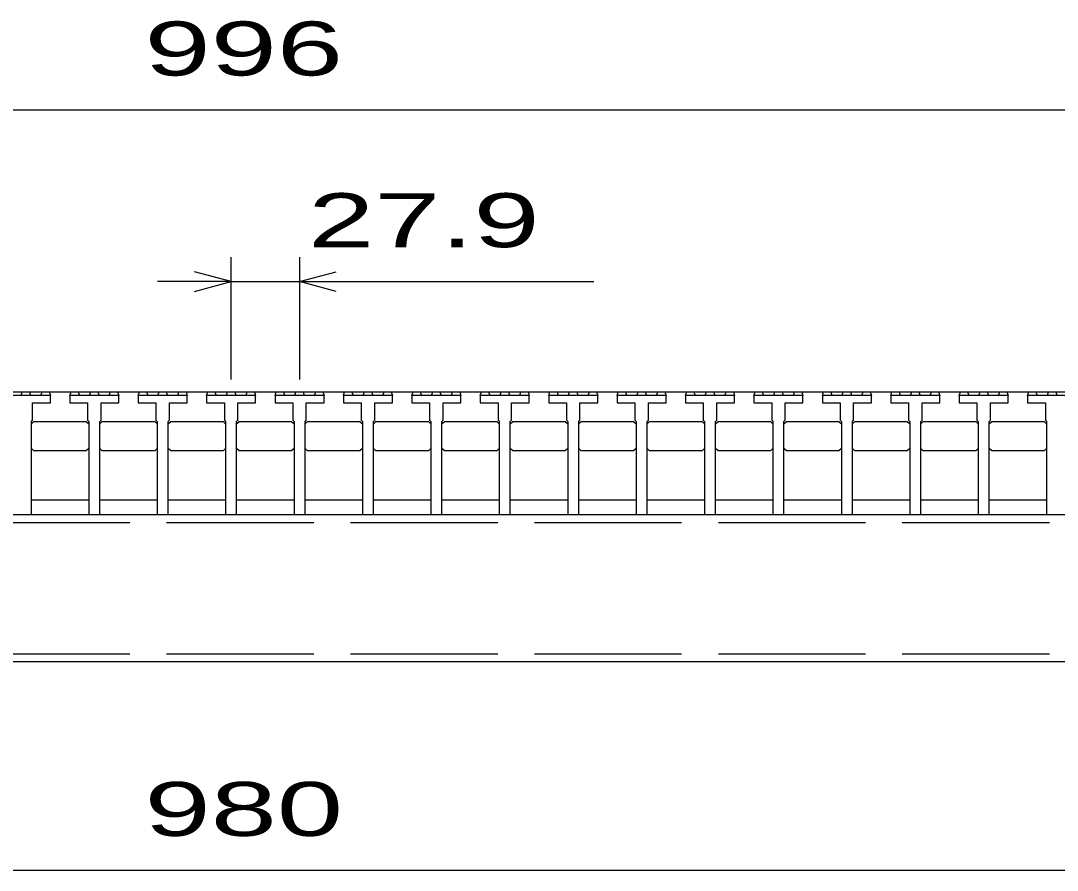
# Model space of a CAD drawing. Units: millimetres, scale not verified. Extents: x -1820 to 1736, y -1282 to 1048.
# Drawn here: x -949.5 to -526.8, y -742 to -395.7 of the extents above; entities that cross this region are included whole.
import ezdxf
from ezdxf.enums import TextEntityAlignment as Align

# ---------------------------------------------------------------- set-up
doc = ezdxf.new("R2010")
doc.units = ezdxf.units.MM
doc.header["$LTSCALE"] = 10
doc.linetypes.add('DASHED', pattern=[7.5, 6, -1.5])
doc.layers.add('16', color=3, linetype='Continuous', lineweight=25)
doc.layers.add('22', color=2, linetype='Continuous', lineweight=25)
doc.styles.add('ベクトル', font='')
doc.styles.get('ベクトル').set_extended_font_data('ベクトル')

msp = doc.modelspace()

# ---------------------------------------------------------------- linework, layer by layer
at = {"layer": '16'}
for p, q in [((-1348, -547), (-352, -547)), ((-937.4, -548.5), (-957.4, -548.5)), ((-949.35, -548.5), (-948.85, -547)), ((-948.85, -547), (-945.95, -547)), ((-945.95, -547), (-945.45, -548.5)), ((-941.3, -548.5), (-940.8, -547)), ((-940.8, -547), (-937.9, -547)), ((-937.9, -547), (-937.4, -548.5)), ((-937.4, -551.5), (-937.4, -548.5)), ((-929.5, -548.5), (-929, -547)), ((-929.5, -548.5), (-929.5, -551.5)), ((-909.5, -548.5), (-929.5, -548.5)), ((-929, -547), (-926.1, -547)), ((-926.1, -547), (-925.6, -548.5)), ((-921.45, -548.5), (-920.95, -547)), ((-920.95, -547), (-918.05, -547)), ((-918.05, -547), (-917.55, -548.5)), ((-913.4, -548.5), (-912.9, -547)), ((-912.9, -547), (-910, -547)), ((-910, -547), (-909.5, -548.5)), ((-909.5, -551.5), (-909.5, -548.5)), ((-901.6, -548.5), (-901.1, -547)), ((-901.6, -548.5), (-901.6, -551.5)), ((-881.6, -548.5), (-901.6, -548.5)), ((-901.1, -547), (-898.2, -547)), ((-898.2, -547), (-897.7, -548.5)), ((-893.55, -548.5), (-893.05, -547)), ((-893.05, -547), (-890.15, -547)), ((-890.15, -547), (-889.65, -548.5)), ((-885.5, -548.5), (-885, -547)), ((-885, -547), (-882.1, -547)), ((-882.1, -547), (-881.6, -548.5)), ((-881.6, -551.5), (-881.6, -548.5)), ((-873.7, -548.5), (-873.2, -547)), ((-873.7, -548.5), (-873.7, -551.5)), ((-853.7, -548.5), (-873.7, -548.5)), ((-873.2, -547), (-870.3, -547)), ((-870.3, -547), (-869.8, -548.5)), ((-865.65, -548.5), (-865.15, -547)), ((-865.15, -547), (-862.25, -547)), ((-862.25, -547), (-861.75, -548.5)), ((-857.6, -548.5), (-857.1, -547)), ((-857.1, -547), (-854.2, -547)), ((-854.2, -547), (-853.7, -548.5)), ((-853.7, -551.5), (-853.7, -548.5)), ((-845.8, -548.5), (-845.3, -547)), ((-845.8, -548.5), (-845.8, -551.5)), ((-825.8, -548.5), (-845.8, -548.5)), ((-845.3, -547), (-842.4, -547)), ((-842.4, -547), (-841.9, -548.5)), ((-837.75, -548.5), (-837.25, -547)), ((-837.25, -547), (-834.35, -547)), ((-834.35, -547), (-833.85, -548.5)), ((-829.7, -548.5), (-829.2, -547)), ((-829.2, -547), (-826.3, -547)), ((-826.3, -547), (-825.8, -548.5)), ((-825.8, -551.5), (-825.8, -548.5)), ((-817.9, -548.5), (-817.4, -547)), ((-817.9, -548.5), (-817.9, -551.5)), ((-797.9, -548.5), (-817.9, -548.5)), ((-817.4, -547), (-814.5, -547)), ((-814.5, -547), (-814, -548.5)), ((-809.85, -548.5), (-809.35, -547)), ((-809.35, -547), (-806.45, -547)), ((-806.45, -547), (-805.95, -548.5)), ((-801.8, -548.5), (-801.3, -547)), ((-801.3, -547), (-798.4, -547)), ((-798.4, -547), (-797.9, -548.5)), ((-797.9, -551.5), (-797.9, -548.5)), ((-790, -548.5), (-789.5, -547)), ((-790, -548.5), (-790, -551.5)), ((-770, -548.5), (-790, -548.5)), ((-789.5, -547), (-786.6, -547)), ((-786.6, -547), (-786.1, -548.5)), ((-781.95, -548.5), (-781.45, -547)), ((-781.45, -547), (-778.55, -547)), ((-778.55, -547), (-778.05, -548.5)), ((-773.9, -548.5), (-773.4, -547)), ((-773.4, -547), (-770.5, -547)), ((-770.5, -547), (-770, -548.5)), ((-770, -551.5), (-770, -548.5)), ((-762.1, -548.5), (-761.6, -547)), ((-762.1, -548.5), (-762.1, -551.5)), ((-742.1, -548.5), (-762.1, -548.5)), ((-761.6, -547), (-758.7, -547)), ((-758.7, -547), (-758.2, -548.5)), ((-754.05, -548.5), (-753.55, -547)), ((-753.55, -547), (-750.65, -547)), ((-750.65, -547), (-750.15, -548.5)), ((-746, -548.5), (-745.5, -547)), ((-745.5, -547), (-742.6, -547)), ((-742.6, -547), (-742.1, -548.5)), ((-742.1, -551.5), (-742.1, -548.5)), ((-734.2, -548.5), (-733.7, -547)), ((-734.2, -548.5), (-734.2, -551.5)), ((-714.2, -548.5), (-734.2, -548.5)), ((-733.7, -547), (-730.8, -547)), ((-730.8, -547), (-730.3, -548.5)), ((-726.15, -548.5), (-725.65, -547)), ((-725.65, -547), (-722.75, -547)), ((-722.75, -547), (-722.25, -548.5)), ((-718.1, -548.5), (-717.6, -547)), ((-717.6, -547), (-714.7, -547)), ((-714.7, -547), (-714.2, -548.5)), ((-714.2, -551.5), (-714.2, -548.5)), ((-706.3, -548.5), (-705.8, -547)), ((-706.3, -548.5), (-706.3, -551.5)), ((-686.3, -548.5), (-706.3, -548.5)), ((-705.8, -547), (-702.9, -547)), ((-702.9, -547), (-702.4, -548.5)), ((-698.25, -548.5), (-697.75, -547)), ((-697.75, -547), (-694.85, -547)), ((-694.85, -547), (-694.35, -548.5)), ((-690.2, -548.5), (-689.7, -547)), ((-689.7, -547), (-686.8, -547)), ((-686.8, -547), (-686.3, -548.5)), ((-686.3, -551.5), (-686.3, -548.5)), ((-678.4, -548.5), (-677.9, -547)), ((-678.4, -548.5), (-678.4, -551.5)), ((-658.4, -548.5), (-678.4, -548.5)), ((-677.9, -547), (-675, -547)), ((-675, -547), (-674.5, -548.5)), ((-670.35, -548.5), (-669.85, -547)), ((-669.85, -547), (-666.95, -547)), ((-666.95, -547), (-666.45, -548.5)), ((-662.3, -548.5), (-661.8, -547)), ((-661.8, -547), (-658.9, -547)), ((-658.9, -547), (-658.4, -548.5)), ((-658.4, -551.5), (-658.4, -548.5)), ((-650.5, -548.5), (-650, -547)), ((-650.5, -548.5), (-650.5, -551.5)), ((-630.5, -548.5), (-650.5, -548.5)), ((-650, -547), (-647.1, -547)), ((-647.1, -547), (-646.6, -548.5)), ((-642.45, -548.5), (-641.95, -547)), ((-641.95, -547), (-639.05, -547)), ((-639.05, -547), (-638.55, -548.5)), ((-634.4, -548.5), (-633.9, -547)), ((-633.9, -547), (-631, -547)), ((-631, -547), (-630.5, -548.5)), ((-630.5, -551.5), (-630.5, -548.5)), ((-622.6, -548.5), (-622.1, -547)), ((-622.6, -548.5), (-622.6, -551.5)), ((-602.6, -548.5), (-622.6, -548.5)), ((-622.1, -547), (-619.2, -547)), ((-619.2, -547), (-618.7, -548.5)), ((-614.55, -548.5), (-614.05, -547)), ((-614.05, -547), (-611.15, -547)), ((-611.15, -547), (-610.65, -548.5)), ((-606.5, -548.5), (-606, -547)), ((-606, -547), (-603.1, -547)), ((-603.1, -547), (-602.6, -548.5)), ((-602.6, -551.5), (-602.6, -548.5)), ((-594.7, -548.5), (-594.2, -547)), ((-594.7, -548.5), (-594.7, -551.5)), ((-574.7, -548.5), (-594.7, -548.5)), ((-594.2, -547), (-591.3, -547)), ((-591.3, -547), (-590.8, -548.5)), ((-586.65, -548.5), (-586.15, -547)), ((-586.15, -547), (-583.25, -547)), ((-583.25, -547), (-582.75, -548.5)), ((-578.6, -548.5), (-578.1, -547)), ((-578.1, -547), (-575.2, -547)), ((-575.2, -547), (-574.7, -548.5)), ((-574.7, -551.5), (-574.7, -548.5)), ((-566.8, -548.5), (-566.3, -547)), ((-566.8, -548.5), (-566.8, -551.5)), ((-546.8, -548.5), (-566.8, -548.5)), ((-566.3, -547), (-563.4, -547)), ((-563.4, -547), (-562.9, -548.5)), ((-558.75, -548.5), (-558.25, -547)), ((-558.25, -547), (-555.35, -547)), ((-555.35, -547), (-554.85, -548.5)), ((-550.7, -548.5), (-550.2, -547)), ((-550.2, -547), (-547.3, -547)), ((-547.3, -547), (-546.8, -548.5)), ((-546.8, -551.5), (-546.8, -548.5)), ((-538.9, -548.5), (-538.4, -547)), ((-538.9, -548.5), (-538.9, -551.5)), ((-518.9, -548.5), (-538.9, -548.5)), ((-538.4, -547), (-535.5, -547)), ((-535.5, -547), (-535, -548.5)), ((-530.85, -548.5), (-530.35, -547)), ((-530.35, -547), (-527.45, -547)), ((-527.45, -547), (-526.95, -548.5)), ((-944.65, -558.5), (-944.65, -551.5)), ((-944.65, -551.5), (-937.4, -551.5)), ((-929.5, -551.5), (-922.25, -551.5)), ((-922.25, -551.5), (-922.25, -558.5)), ((-916.75, -558.5), (-916.75, -551.5)), ((-916.75, -551.5), (-909.5, -551.5)), ((-901.6, -551.5), (-894.35, -551.5)), ((-894.35, -551.5), (-894.35, -558.5)), ((-888.85, -558.5), (-888.85, -551.5)), ((-888.85, -551.5), (-881.6, -551.5)), ((-873.7, -551.5), (-866.45, -551.5)), ((-866.45, -551.5), (-866.45, -558.5)), ((-860.95, -558.5), (-860.95, -551.5)), ((-860.95, -551.5), (-853.7, -551.5)), ((-845.8, -551.5), (-838.55, -551.5)), ((-838.55, -551.5), (-838.55, -558.5)), ((-833.05, -558.5), (-833.05, -551.5)), ((-833.05, -551.5), (-825.8, -551.5)), ((-817.9, -551.5), (-810.65, -551.5)), ((-810.65, -551.5), (-810.65, -558.5)), ((-805.15, -558.5), (-805.15, -551.5)), ((-805.15, -551.5), (-797.9, -551.5)), ((-790, -551.5), (-782.75, -551.5)), ((-782.75, -551.5), (-782.75, -558.5)), ((-777.25, -558.5), (-777.25, -551.5)), ((-777.25, -551.5), (-770, -551.5)), ((-762.1, -551.5), (-754.85, -551.5)), ((-754.85, -551.5), (-754.85, -558.5)), ((-749.35, -558.5), (-749.35, -551.5)), ((-749.35, -551.5), (-742.1, -551.5)), ((-734.2, -551.5), (-726.95, -551.5)), ((-726.95, -551.5), (-726.95, -558.5)), ((-721.45, -558.5), (-721.45, -551.5)), ((-721.45, -551.5), (-714.2, -551.5)), ((-706.3, -551.5), (-699.05, -551.5)), ((-699.05, -551.5), (-699.05, -558.5)), ((-693.55, -558.5), (-693.55, -551.5)), ((-693.55, -551.5), (-686.3, -551.5)), ((-678.4, -551.5), (-671.15, -551.5)), ((-671.15, -551.5), (-671.15, -558.5)), ((-665.65, -558.5), (-665.65, -551.5)), ((-665.65, -551.5), (-658.4, -551.5)), ((-650.5, -551.5), (-643.25, -551.5)), ((-643.25, -551.5), (-643.25, -558.5)), ((-637.75, -558.5), (-637.75, -551.5)), ((-637.75, -551.5), (-630.5, -551.5)), ((-622.6, -551.5), (-615.35, -551.5)), ((-615.35, -551.5), (-615.35, -558.5)), ((-609.85, -558.5), (-609.85, -551.5)), ((-609.85, -551.5), (-602.6, -551.5)), ((-594.7, -551.5), (-587.45, -551.5)), ((-587.45, -551.5), (-587.45, -558.5)), ((-581.95, -558.5), (-581.95, -551.5)), ((-581.95, -551.5), (-574.7, -551.5)), ((-566.8, -551.5), (-559.55, -551.5)), ((-559.55, -551.5), (-559.55, -558.5)), ((-554.05, -558.5), (-554.05, -551.5)), ((-554.05, -551.5), (-546.8, -551.5)), ((-538.9, -551.5), (-531.65, -551.5)), ((-531.65, -551.5), (-531.65, -558.5)), ((-945.15, -559), (-944.65, -558.5)), ((-945.15, -597), (-945.15, -559)), ((-945.15, -560), (-944.15, -559)), ((-944.15, -559), (-922.75, -559)), ((-922.75, -559), (-921.75, -560)), ((-922.25, -558.5), (-921.75, -559)), ((-921.75, -559), (-921.75, -597)), ((-917.25, -559), (-916.75, -558.5)), ((-917.25, -597), (-917.25, -559)), ((-917.25, -560), (-916.25, -559)), ((-916.25, -559), (-894.85, -559)), ((-894.85, -559), (-893.85, -560)), ((-894.35, -558.5), (-893.85, -559)), ((-893.85, -559), (-893.85, -597)), ((-889.35, -559), (-888.85, -558.5)), ((-889.35, -597), (-889.35, -559)), ((-889.35, -560), (-888.35, -559)), ((-888.35, -559), (-866.95, -559)), ((-866.95, -559), (-865.95, -560)), ((-866.45, -558.5), (-865.95, -559)), ((-865.95, -559), (-865.95, -597)), ((-861.45, -559), (-860.95, -558.5)), ((-861.45, -597), (-861.45, -559)), ((-861.45, -560), (-860.45, -559)), ((-860.45, -559), (-839.05, -559)), ((-839.05, -559), (-838.05, -560)), ((-838.55, -558.5), (-838.05, -559)), ((-838.05, -559), (-838.05, -597)), ((-833.55, -559), (-833.05, -558.5)), ((-833.55, -597), (-833.55, -559)), ((-833.55, -560), (-832.55, -559)), ((-832.55, -559), (-811.15, -559)), ((-811.15, -559), (-810.15, -560)), ((-810.65, -558.5), (-810.15, -559)), ((-810.15, -559), (-810.15, -597)), ((-805.65, -559), (-805.15, -558.5)), ((-805.65, -597), (-805.65, -559)), ((-805.65, -560), (-804.65, -559)), ((-804.65, -559), (-783.25, -559)), ((-783.25, -559), (-782.25, -560)), ((-782.75, -558.5), (-782.25, -559)), ((-782.25, -559), (-782.25, -597)), ((-777.75, -559), (-777.25, -558.5)), ((-777.75, -597), (-777.75, -559)), ((-777.75, -560), (-776.75, -559)), ((-776.75, -559), (-755.35, -559)), ((-755.35, -559), (-754.35, -560)), ((-754.85, -558.5), (-754.35, -559)), ((-754.35, -559), (-754.35, -597)), ((-749.85, -559), (-749.35, -558.5)), ((-749.85, -597), (-749.85, -559)), ((-749.85, -560), (-748.85, -559)), ((-748.85, -559), (-727.45, -559)), ((-727.45, -559), (-726.45, -560)), ((-726.95, -558.5), (-726.45, -559)), ((-726.45, -559), (-726.45, -597)), ((-721.95, -559), (-721.45, -558.5)), ((-721.95, -597), (-721.95, -559)), ((-721.95, -560), (-720.95, -559)), ((-720.95, -559), (-699.55, -559)), ((-699.55, -559), (-698.55, -560)), ((-699.05, -558.5), (-698.55, -559)), ((-698.55, -559), (-698.55, -597)), ((-694.05, -559), (-693.55, -558.5)), ((-694.05, -597), (-694.05, -559)), ((-694.05, -560), (-693.05, -559)), ((-693.05, -559), (-671.65, -559)), ((-671.65, -559), (-670.65, -560)), ((-671.15, -558.5), (-670.65, -559)), ((-670.65, -559), (-670.65, -597)), ((-666.15, -559), (-665.65, -558.5)), ((-666.15, -597), (-666.15, -559)), ((-666.15, -560), (-665.15, -559)), ((-665.15, -559), (-643.75, -559)), ((-643.75, -559), (-642.75, -560)), ((-643.25, -558.5), (-642.75, -559)), ((-642.75, -559), (-642.75, -597)), ((-638.25, -559), (-637.75, -558.5)), ((-638.25, -597), (-638.25, -559)), ((-638.25, -560), (-637.25, -559)), ((-637.25, -559), (-615.85, -559)), ((-615.85, -559), (-614.85, -560)), ((-615.35, -558.5), (-614.85, -559)), ((-614.85, -559), (-614.85, -597)), ((-610.35, -559), (-609.85, -558.5)), ((-610.35, -597), (-610.35, -559)), ((-610.35, -560), (-609.35, -559)), ((-609.35, -559), (-587.95, -559)), ((-587.95, -559), (-586.95, -560)), ((-587.45, -558.5), (-586.95, -559)), ((-586.95, -559), (-586.95, -597)), ((-582.45, -559), (-581.95, -558.5)), ((-582.45, -597), (-582.45, -559)), ((-582.45, -560), (-581.45, -559)), ((-581.45, -559), (-560.05, -559)), ((-560.05, -559), (-559.05, -560)), ((-559.55, -558.5), (-559.05, -559)), ((-559.05, -559), (-559.05, -597)), ((-554.55, -559), (-554.05, -558.5)), ((-554.55, -597), (-554.55, -559)), ((-554.55, -560), (-553.55, -559)), ((-553.55, -559), (-532.15, -559)), ((-532.15, -559), (-531.15, -560)), ((-531.65, -558.5), (-531.15, -559)), ((-531.15, -559), (-531.15, -597)), ((-944.15, -571), (-945.15, -570)), ((-921.75, -570), (-922.75, -571)), ((-916.25, -571), (-917.25, -570)), ((-893.85, -570), (-894.85, -571)), ((-888.35, -571), (-889.35, -570)), ((-865.95, -570), (-866.95, -571)), ((-860.45, -571), (-861.45, -570)), ((-838.05, -570), (-839.05, -571)), ((-832.55, -571), (-833.55, -570)), ((-810.15, -570), (-811.15, -571)), ((-804.65, -571), (-805.65, -570)), ((-782.25, -570), (-783.25, -571)), ((-776.75, -571), (-777.75, -570)), ((-754.35, -570), (-755.35, -571)), ((-748.85, -571), (-749.85, -570)), ((-726.45, -570), (-727.45, -571)), ((-720.95, -571), (-721.95, -570)), ((-698.55, -570), (-699.55, -571)), ((-693.05, -571), (-694.05, -570)), ((-670.65, -570), (-671.65, -571)), ((-665.15, -571), (-666.15, -570)), ((-642.75, -570), (-643.75, -571)), ((-637.25, -571), (-638.25, -570)), ((-614.85, -570), (-615.85, -571)), ((-609.35, -571), (-610.35, -570)), ((-586.95, -570), (-587.95, -571)), ((-581.45, -571), (-582.45, -570)), ((-559.05, -570), (-560.05, -571)), ((-553.55, -571), (-554.55, -570)), ((-531.15, -570), (-532.15, -571)), ((-922.75, -571), (-944.15, -571)), ((-894.85, -571), (-916.25, -571)), ((-866.95, -571), (-888.35, -571)), ((-839.05, -571), (-860.45, -571)), ((-811.15, -571), (-832.55, -571)), ((-783.25, -571), (-804.65, -571)), ((-755.35, -571), (-776.75, -571)), ((-727.45, -571), (-748.85, -571)), ((-699.55, -571), (-720.95, -571)), ((-671.65, -571), (-693.05, -571)), ((-643.75, -571), (-665.15, -571)), ((-615.85, -571), (-637.25, -571)), ((-587.95, -571), (-609.35, -571)), ((-560.05, -571), (-581.45, -571)), ((-532.15, -571), (-553.55, -571)), ((-945.15, -591), (-921.75, -591)), ((-917.25, -591), (-893.85, -591)), ((-889.35, -591), (-865.95, -591)), ((-861.45, -591), (-838.05, -591)), ((-833.55, -591), (-810.15, -591)), ((-805.65, -591), (-782.25, -591)), ((-777.75, -591), (-754.35, -591)), ((-749.85, -591), (-726.45, -591)), ((-721.95, -591), (-698.55, -591)), ((-694.05, -591), (-670.65, -591)), ((-666.15, -591), (-642.75, -591)), ((-638.25, -591), (-614.85, -591)), ((-610.35, -591), (-586.95, -591)), ((-582.45, -591), (-559.05, -591)), ((-554.55, -591), (-531.15, -591)), ((-1340, -597), (-360, -597)), ((-949.65, -597), (-945.15, -597)), ((-921.75, -597), (-917.25, -597)), ((-893.85, -597), (-889.35, -597)), ((-865.95, -597), (-861.45, -597)), ((-838.05, -597), (-833.55, -597)), ((-810.15, -597), (-805.65, -597)), ((-782.25, -597), (-777.75, -597)), ((-754.35, -597), (-749.85, -597)), ((-726.45, -597), (-721.95, -597)), ((-698.55, -597), (-694.05, -597)), ((-670.65, -597), (-666.15, -597)), ((-642.75, -597), (-638.25, -597)), ((-614.85, -597), (-610.35, -597)), ((-586.95, -597), (-582.45, -597)), ((-559.05, -597), (-554.55, -597)), ((-531.15, -597), (-526.65, -597)), ((-360, -657), (-1340, -657))]:
    msp.add_line(p, q, dxfattribs=at)
at = {"layer": '16', "linetype": 'DASHED'}
for p, q in [((-1340, -600.2), (-360, -600.2)), ((-1340, -653.8), (-360, -653.8))]:
    msp.add_line(p, q, dxfattribs=at)
at = {"layer": '22', "color": 4}
for p, q in [((-1348, -432), (-352, -432)), ((-863.7, -542), (-863.7, -492)), ((-835.8, -492), (-835.8, -542)), ((-863.7, -502), (-878.7, -498)), ((-835.8, -502), (-820.8, -498)), ((-863.7, -502), (-893.7, -502)), ((-878.7, -506), (-863.7, -502)), ((-863.7, -502), (-835.8, -502)), ((-820.8, -506), (-835.8, -502)), ((-835.8, -502), (-715.8, -502)), ((-1340, -742), (-360, -742))]:
    msp.add_line(p, q, dxfattribs=at)

# ---------------------------------------------------------------- texts
at = {"layer": '22', "style": 'ベクトル', "width": 1.65}
for s, p in [(' 996 ', (-912.5, -407)), (' 27.9 ', (-845.8, -477)), (' 980 ', (-912.5, -717))]:
    msp.add_text(s, height=21.99, dxfattribs=at).set_placement(p, align=Align.MIDDLE_LEFT)

doc.saveas('drawing.dxf')
